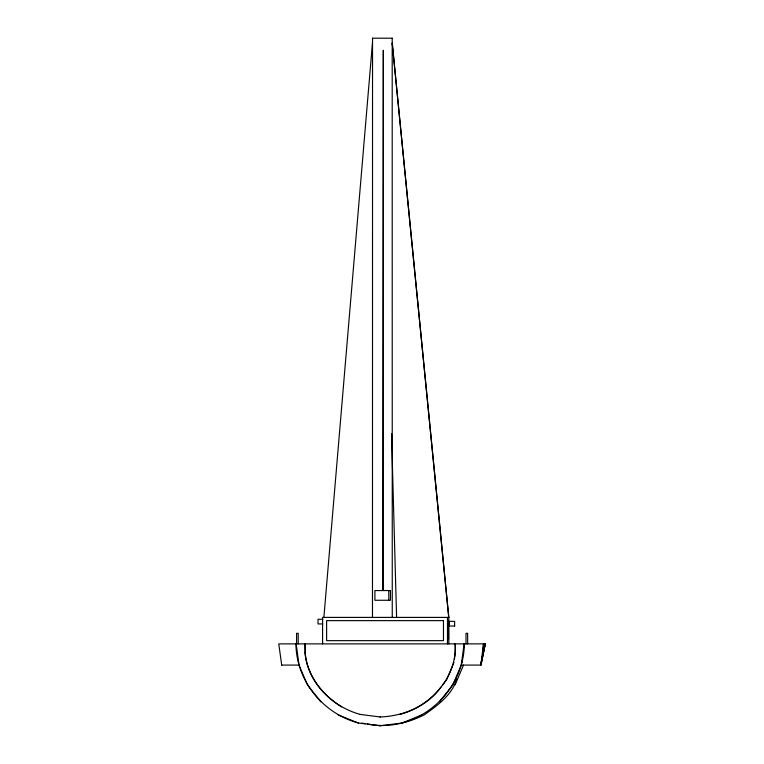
<?xml version="1.0" encoding="UTF-8"?>
<svg xmlns="http://www.w3.org/2000/svg" width="764" height="764" viewBox="0 0 764 764"><rect width="100%" height="100%" fill="white"/><g stroke="black" fill="none" stroke-linecap="round" stroke-linejoin="round"><path stroke-width="1.15" d="M447.78 628.772L447.752 622.679L447.752 639.115L448 622.679L448 639.115L448.248 622.679L448.248 639.115L448.497 622.679L448.497 639.115L448.458 633.022M383.308 581.691L382.754 590.553L383.308 50.243L383.308 590.553M323.879 617.398L372.498 42.574M281.706 665.081L278.755 643.88L485.245 643.88L480.795 665.081L483.517 643.88L482.724 654.481L484.548 643.88M455.105 643.88C457.512 676.914 430.8 706.079 400.04 714.407M454.427 659.189L455.306 652.647L455.306 643.88M464.12 643.88L461.255 665.081L452.851 684.84L439.491 701.81M401.797 723.011C437.142 713.671 464.13 680.734 464.321 643.88M461.867 662.846L462.268 660.621M480.795 665.081L484.662 643.88M484.147 647.223L485.245 643.88L481.091 665.081L461.456 665.081M480.928 664.021L485.245 643.88M367.398 723.89C386.804 728.159 406.801 723.498 424.335 714.827C437.189 705.592 452.154 695.078 456.662 679.148M453.978 662.455L446.558 679.922L442.337 685.279M455.105 684.84L463.509 665.081M440.923 687.065C427.238 706.48 403.258 716.154 380.042 716.976M422.282 714.827L402.007 723.011L380.042 725.8M372.479 38.2L392.257 38.2M322.742 619.251L318.044 619.251L318.044 623.949L322.742 623.949M454.637 626.031L448.774 626.031L448.774 621.342L454.637 621.342L454.618 626.031M304.979 643.88L305.18 652.647C306.994 675.538 322.551 695.221 341.68 706.92M281.62 665.081L299.612 665.081M360.035 714.407L380.243 716.976M361.678 723.155L365.106 723.594M380.243 725.8L358.278 723.011L337.994 714.827M360.236 714.407C332.082 706.738 307.577 682.443 304.979 652.647M358.478 723.011C323.143 713.671 296.155 680.734 295.954 643.88M320.784 701.81L307.424 684.84L299.03 665.081L296.165 643.88M391.54 433.809L396.602 617.532M467.654 643.88L467.644 633.318L466.002 633.318L466.002 643.88M448.85 643.88L448.802 617.398L322.589 617.398L322.589 643.88M298.208 643.88L298.208 633.318L296.566 633.318L296.566 643.88M448.802 621.342L448.802 626.031M447.484 617.398L447.484 643.88M392.199 38.2L392.257 617.398M388.781 590.553L388.781 600.275M372.536 38.2L372.479 617.398M305.18 643.88L305.18 652.647M390.452 590.553L374.904 590.553L374.904 600.275L390.452 600.275L390.452 590.553M443.464 620.635L326.62 620.635L326.62 640.652L443.464 640.652L443.464 620.635M448.783 617.398L392.238 43.109L448.764 617.398"/></g></svg>
